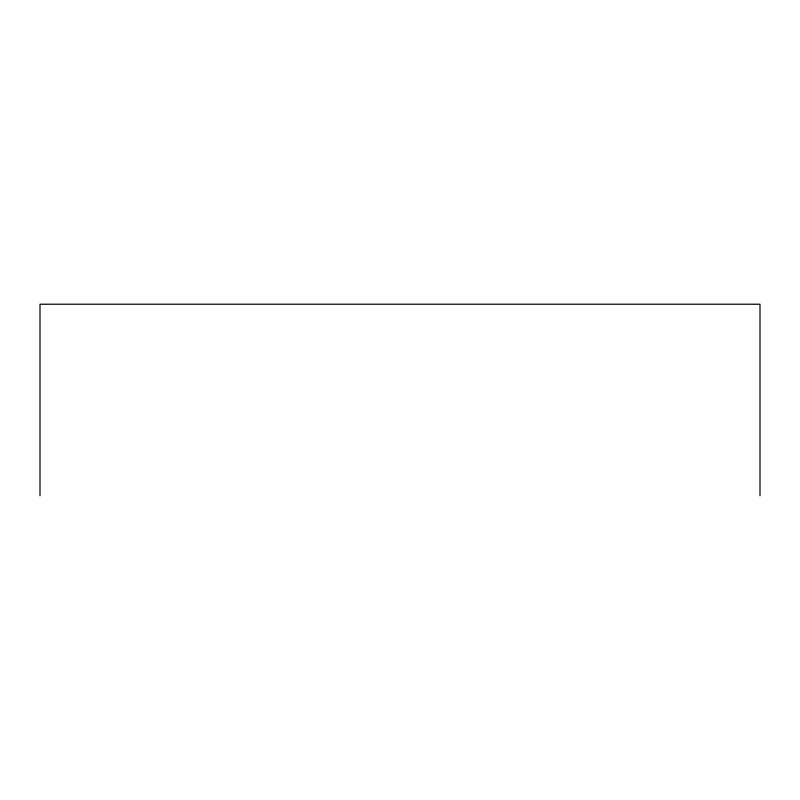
<?xml version="1.0" encoding="UTF-8"?>
<svg xmlns="http://www.w3.org/2000/svg" width="800" height="800" viewBox="0 0 800 800"><rect width="100%" height="100%" fill="white"/><g stroke="black" fill="none" stroke-linecap="round" stroke-linejoin="round"><path stroke-width="1.2" d="M760 495.77L760 304.23L40 304.23L40 495.77"/></g></svg>
